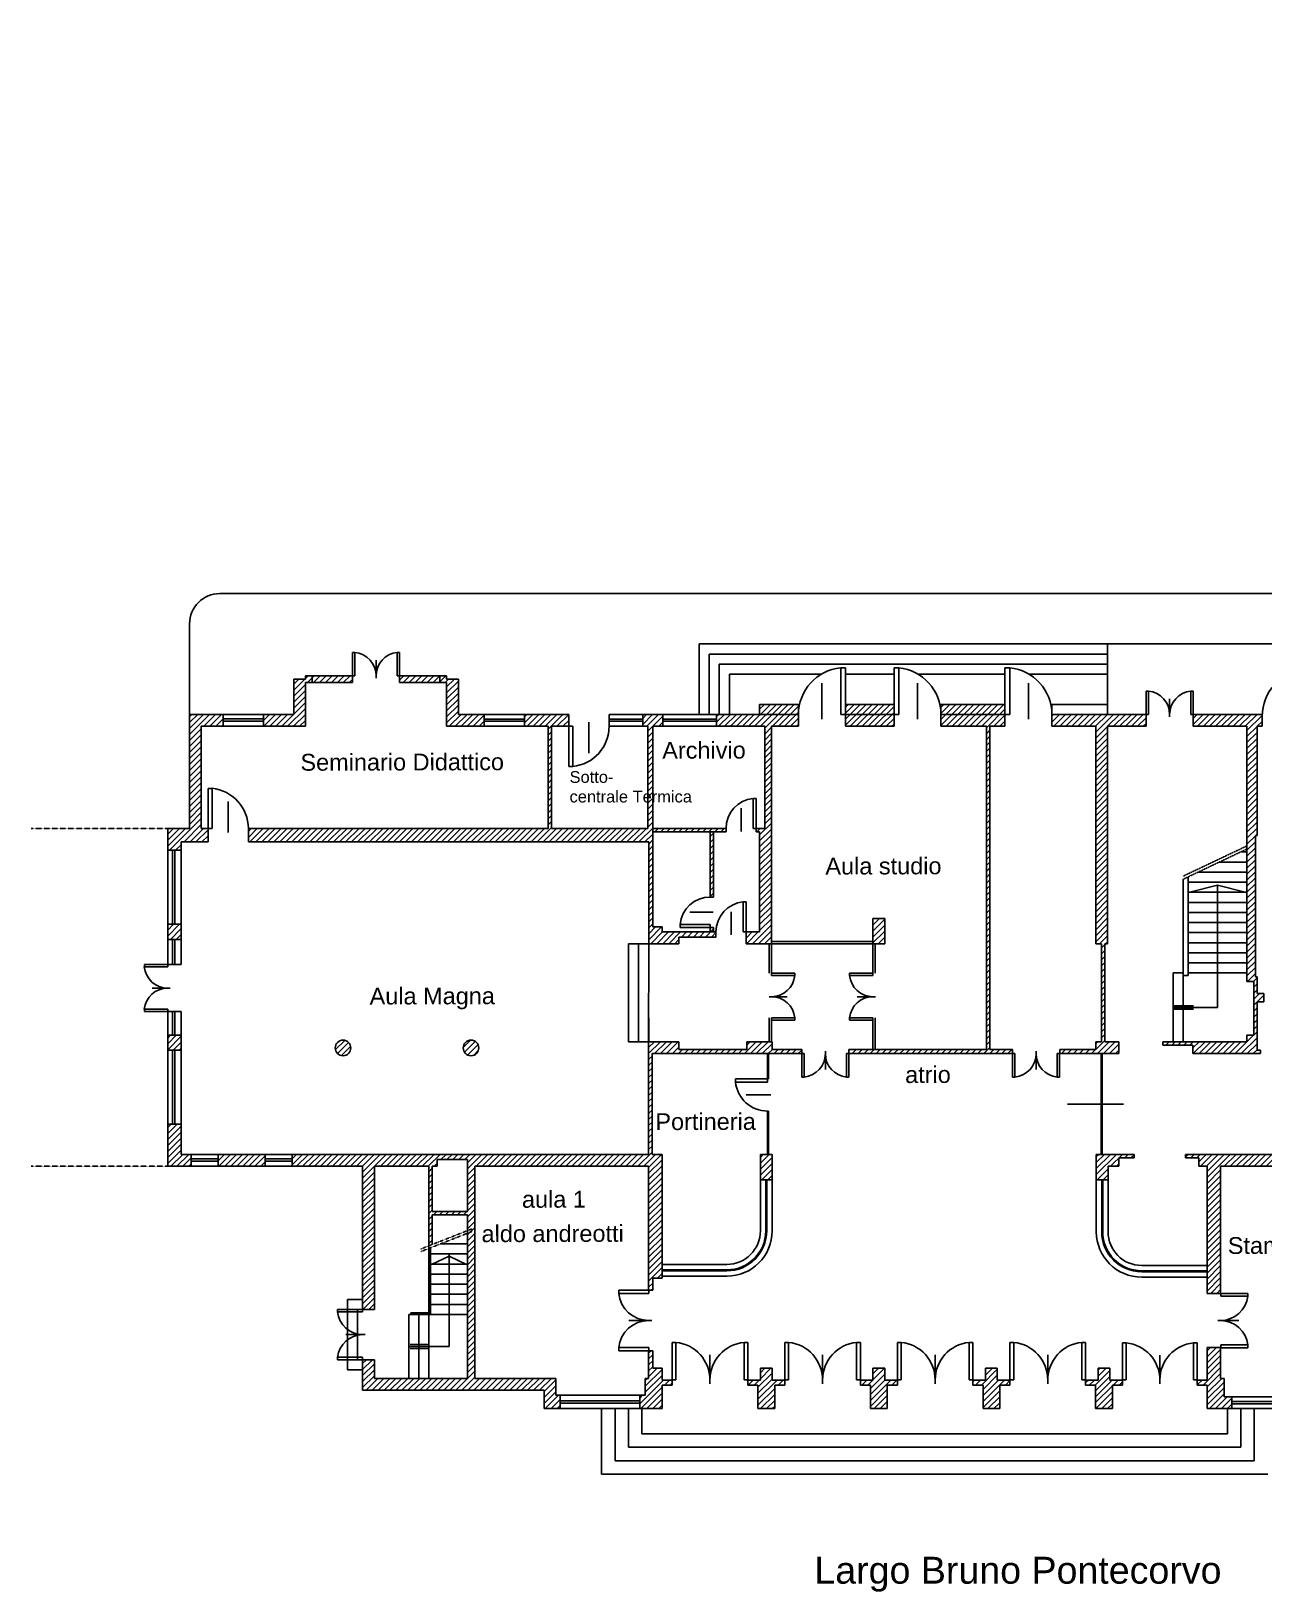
# Model space of a CAD drawing. Header units: millimetres. Extents: x 239933 to 299625, y 55328 to 128906.
# Drawn here: x 239933 to 276608, y 55328 to 101758 of the extents above; entities that cross this region are included whole.
import ezdxf

# ---------------------------------------------------------------- set-up
doc = ezdxf.new("R2010")
doc.units = ezdxf.units.MM
doc.linetypes.add('NASCOSTA', pattern=[9.525, 6.35, -3.175])
doc.linetypes.add('TRATTO-PUNTO', pattern=[25.4, 12.7, -6.35, 0, -6.35])
for name, color, linetype in [('BASE', 7, 'Continuous'), ('INFISSI', 4, 'Continuous'), ('RETINI', 8, 'Continuous'), ('SCALE', 4, 'Continuous'), ('TESTO', 7, 'Continuous')]:
    doc.layers.add(name, color=color, linetype=linetype)
doc.styles.get("Standard").update_dxf_attribs({"font": 'Arial.ttf'})

# ---------------------------------------------------------------- blocks, each defined once
blk = doc.blocks.new('PORTA')
at = {"layer": 'INFISSI'}
for p, q in [((-5477.1, 11426.3), (-5477.1, 11376.6)), ((-5472.1, 11426.3), (-5477.1, 11426.3)), ((-5472.1, 11426.3), (-5472.1, 11376.6)), ((-5427.1, 11431.3), (-5427.1, 11392.9)), ((-5382.1, 11426.3), (-5382.1, 11376.6)), ((-5377.1, 11426.3), (-5382.1, 11426.3)), ((-5377.1, 11426.3), (-5377.1, 11376.6)), ((-5472.1, 11376.6), (-5477.1, 11376.6)), ((-5382.1, 11376.6), (-5377.1, 11376.6))]:
    blk.add_line(p, q, dxfattribs=at)
for centre, start, end in [((-5477.1, 11426.3), 275.7392, 360), ((-5377.1, 11426.3), 180, 264.2608)]:
    blk.add_arc(centre, 50, start, end, dxfattribs=at)
blk = doc.blocks.new('porta_1')
at = {"layer": 'INFISSI'}
for p, q in [((-12578.2, 17272.4), (-12578.2, 17364.9)), ((-12578.2, 17364.9), (-12568.9, 17364.9)), ((-12568.9, 17272.4), (-12568.9, 17364.9)), ((-12615.4, 17263.1), (-12615.4, 17334.5)), ((-12578.2, 17272.4), (-12568.9, 17272.4))]:
    blk.add_line(p, q, dxfattribs=at)
blk.add_arc((-12568.9, 17272.4), 93, 95.7392, 180, dxfattribs=at)

msp = doc.modelspace()

# ---------------------------------------------------------------- hatches: boundary and pattern name
at = {"layer": 'RETINI'}
h = msp.add_hatch(dxfattribs=at)
h.set_pattern_fill('ANSI31', color=256, scale=39.661, style=0)
h.set_pattern_definition([(45, (-250851.93, 97499.9), (-89.041485, 89.041485), [])])
h.paths.add_polyline_path([(248980, 71509, 1), (249442, 71509, 1)])
h.paths.add_polyline_path([(253251, 71509, 1), (252788, 71509, 1)])
h.paths.add_polyline_path([(290611, 128708), (287611, 128708), (287611, 126808), (293727, 126808), (293727, 127108), (287811, 127108), (287811, 128508), (290611, 128508)])
h.paths.add_polyline_path([(291305, 100708), (291205, 100708), (291205, 99808), (291305, 99808)], flags=17)
h.paths.add_polyline_path([(280625, 124558), (280025, 124558), (280025, 124208), (280625, 124208)])
h.paths.add_polyline_path([(280625, 119908), (280025, 119908), (280025, 119508), (280625, 119508)])
h.paths.add_polyline_path([(280625, 115508), (280025, 115508), (280025, 115108), (280625, 115108)])
h.paths.add_polyline_path([(280625, 110248), (280025, 110248), (280025, 109848), (280625, 109848)])
h.paths.add_polyline_path([(265330, 75358), (264980, 75358), (264980, 74608), (265330, 74608)], flags=17)
h.paths.add_polyline_path([(260234, 77938), (260134, 77938), (260134, 75995), (260234, 75995)], flags=16)
h.paths.add_polyline_path([(284125, 78178), (283575, 78178), (283575, 77478), (284125, 77478)], flags=17)
h.paths.add_polyline_path([(279058, 81428), (277958, 81428), (277958, 81078), (279058, 81078)], flags=16)
h.paths.add_polyline_path([(276558, 81428), (274508, 81428), (274508, 81078), (276108, 81078), (276108, 73488), (276308, 73488), (276308, 71888), (276108, 71888), (276108, 71688), (273600, 71688), (273600, 71588), (274500, 71588), (274500, 71338), (276508, 71338), (276508, 71438), (276408, 71438), (276408, 72878), (276608, 72878), (276608, 73128), (276408, 73128), (276408, 73628), (276358, 73628), (276358, 77828), (276408, 77828), (276408, 81078), (276558, 81078)])
h.paths.add_polyline_path([(273108, 81428), (270303, 81428), (270303, 81078), (271608, 81078), (271608, 74608), (271778, 74608), (271778, 73608), (271778, 72208), (271778, 71688), (271608, 71688), (271608, 71458), (270535, 71458), (270535, 71338), (272300, 71338), (272300, 71688), (271878, 71688), (271878, 72208), (271878, 73608), (271878, 74608), (271958, 74608), (271958, 81078), (273108, 81078)])
h.paths.add_polyline_path([(289015, 84328), (288915, 84328), (288915, 83628), (288425, 83628), (288425, 83528), (288915, 83528), (288915, 81828), (288775, 81828), (288775, 81428), (288425, 81428), (288425, 81178), (286975, 81178), (286975, 81428), (286675, 81428), (286675, 81528), (286575, 81528), (286575, 81428), (284125, 81428), (284125, 81728), (283725, 81728), (283725, 81428), (283575, 81428), (283575, 81078), (283725, 81078), (283725, 80778), (284125, 80778), (284125, 81078), (288915, 81078), (288915, 80978), (289015, 80978)])
h.paths.add_polyline_path([(283575, 81428), (282471, 81428), (282471, 81078), (283575, 81078)], flags=17)
h.paths.add_polyline_path([(281075, 81328, -0.000002), (281075, 81328), (281075, 81428), (279058, 81428), (279058, 81078), (280658, 81078), (280658, 77828), (280408, 77828), (280408, 77428), (280658, 77428), (280658, 73128), (277508, 73128), (277508, 72878), (278358, 72878), (278358, 72438), (278458, 72438), (278458, 72878), (280658, 72878), (280658, 71588), (278458, 71588), (278458, 71838), (278358, 71838), (278358, 71438), (277808, 71438), (277808, 71338), (280808, 71338), (280808, 74508), (283775, 74508), (283775, 74258), (284029, 74258, -0.02596), (284125, 74298), (284125, 74508), (284325, 74508), (289015, 74508), (289015, 74731, 0.54135), (289015, 75066), (289015, 79978), (288915, 79978), (288915, 75098, 1.047863), (288915, 74698), (288915, 74608), (284325, 74608), (284125, 74608), (284125, 75008), (283775, 75008), (283775, 74608), (280758, 74608), (280758, 81078), (281075, 81078)])
h.paths.add_polyline_path([(288715, 113308), (288615, 113308), (288615, 112651), (288715, 112651)])
h.paths.add_polyline_path([(288715, 111851), (288615, 111851), (288615, 110908), (284125, 110908), (284125, 112598), (283725, 112598), (283725, 104808), (284125, 104808), (284125, 106108), (288615, 106108), (288615, 104908), (288715, 104908), (288715, 106108), (289015, 106108), (289015, 106508), (288715, 106508), (288715, 108508), (288615, 108508), (288615, 106208), (284125, 106208), (284125, 110808), (288615, 110808), (288615, 109308), (288715, 109308)])
h.paths.add_polyline_path([(284125, 102608), (283725, 102608), (283725, 100908), (284125, 100908), (284125, 101708), (288615, 101708), (288615, 100647), (288715, 100647), (288715, 104108), (288615, 104108), (288615, 101808), (284125, 101808)])
h.paths.add_polyline_path([(289015, 99047), (288715, 99047), (288715, 99847), (288615, 99847), (288615, 97608), (284125, 97608), (284125, 98708), (283725, 98708), (283725, 97108), (284125, 97108), (284125, 97508), (288615, 97508), (288615, 97108), (288715, 97108), (288715, 98647), (289015, 98647)])
h.paths.add_polyline_path([(289015, 94658), (288715, 94658), (288715, 96308), (288615, 96308), (288615, 94658), (288615, 94358), (284125, 94358), (284125, 94608), (283725, 94608), (283725, 93458), (284125, 93458), (284125, 94258), (288615, 94258), (288915, 94258), (288915, 93458), (289015, 93458)])
h.paths.add_polyline_path([(289015, 92458), (288915, 92458), (288915, 90328), (284125, 90328), (284125, 90958), (283725, 90958), (283725, 89837), (284125, 89837), (284125, 90228), (288915, 90228), (288915, 89357), (289015, 89357)])
h.paths.add_polyline_path([(289015, 88357), (288915, 88357), (288915, 88209), (283725, 88209), (283725, 88128), (286575, 88128), (286575, 88028), (286675, 88028), (286675, 88128), (288915, 88128), (288915, 85328), (289015, 85328)])
h.paths.add_polyline_path([(286675, 87254), (286575, 87254), (286575, 87154), (284125, 87154), (284125, 87054), (286575, 87054), (286575, 86954), (286675, 86954)], flags=17)
h.paths.add_polyline_path([(284125, 87337), (283725, 87337), (283725, 87054), (284125, 87054)], flags=17)
h.paths.add_polyline_path([(287425, 86028), (286675, 86028), (286675, 86128), (286575, 86128), (286575, 86028), (283725, 86028), (283725, 85928), (286575, 85928), (286575, 84728), (286675, 84728), (286675, 85928), (287425, 85928)])
h.paths.add_polyline_path([(288915, 86028), (288425, 86028), (288425, 85928), (288915, 85928)], flags=17)
h.paths.add_polyline_path([(284125, 84728), (283725, 84728), (283725, 84228), (284125, 84228)])
h.paths.add_polyline_path([(287425, 83628), (286675, 83628), (286675, 83728), (286575, 83728), (286575, 83628), (283725, 83628), (283725, 83528), (286575, 83528), (286575, 83428), (286675, 83428), (286675, 83528), (287425, 83528)], flags=16)
h.paths.add_polyline_path([(286675, 82628), (286575, 82628), (286575, 82528), (283725, 82528), (283725, 82428), (286575, 82428), (286575, 82328), (286675, 82328)], flags=17)
h.paths.add_polyline_path([(299025, 75228), (298625, 75228), (298625, 75028), (291305, 75028), (291305, 76028), (291205, 76028), (291205, 73828), (291305, 73828), (291305, 74828), (293425, 74828), (293425, 72878), (293525, 72878), (293525, 74578), (294025, 74578), (294025, 74828), (298625, 74828), (298625, 74328), (299025, 74328)])
h.paths.add_polyline_path([(299025, 78268), (298625, 78268), (298625, 78068), (291305, 78068), (291305, 79708), (291205, 79708), (291205, 77028), (291305, 77028), (291305, 77968), (298625, 77968), (298625, 77728), (299025, 77728)])
h.paths.add_polyline_path([(299025, 81408), (298325, 81408), (298325, 81208), (294425, 81208), (294425, 81408), (294025, 81408), (294025, 81208), (291305, 81208), (291305, 81508), (291205, 81508), (291205, 80708), (291305, 80708), (291305, 81008), (298625, 81008), (298625, 80768), (299025, 80768)])
h.paths.add_polyline_path([(299025, 84308), (298325, 84308), (298325, 84108), (291305, 84108), (291305, 86108), (291205, 86108), (291205, 82508), (291305, 82508), (291305, 84008), (298325, 84008), (298325, 83908), (299025, 83908)])
h.paths.add_polyline_path([(299025, 88108), (298325, 88108), (298325, 86808), (299025, 86808)])
h.paths.add_polyline_path([(299025, 90808), (298325, 90808), (298325, 90008), (293505, 90008), (293505, 92458), (293405, 92458), (293405, 90008), (291205, 90008), (291205, 87108), (291305, 87108), (291305, 89908), (294553, 89908), (298325, 89908), (298325, 89108), (299025, 89108)])
h.paths.add_polyline_path([(299025, 94508), (298325, 94508), (293805, 94508), (293805, 94658), (293505, 94658), (293505, 96158), (293405, 96158), (293405, 93458), (293505, 93458), (293505, 94258), (293805, 94258), (293805, 94408), (298325, 94408), (298325, 93308), (299025, 93308)])
h.paths.add_polyline_path([(299025, 107608), (298325, 107608), (298325, 106208), (293805, 106208), (293805, 106508), (293405, 106508), (293405, 106208), (291305, 106208), (291305, 108508), (291205, 108508), (291205, 104908), (291305, 104908), (291305, 106108), (299025, 106108)])
h.paths.add_polyline_path([(299025, 112308), (298325, 112308), (298325, 110908), (291305, 110908), (291305, 113308), (291205, 113308), (291205, 109308), (291305, 109308), (291305, 110808), (293405, 110808), (293405, 110508), (293805, 110508), (293805, 110808), (298325, 110808), (298325, 109808), (299025, 109808)])
h.paths.add_polyline_path([(299025, 116208), (298325, 116208), (298325, 115208), (293805, 115208), (293805, 115508), (293405, 115508), (293405, 115208), (291305, 115208), (291305, 117208), (291205, 117208), (291205, 114108), (291305, 114108), (291305, 115108), (298325, 115108), (298325, 114508), (299025, 114508)])
h.paths.add_polyline_path([(299025, 120208), (298325, 120208), (298325, 119908), (291305, 119908), (291305, 121208), (291205, 121208), (291205, 118008), (291305, 118008), (291305, 119808), (293405, 119808), (293405, 119508), (293805, 119508), (293805, 119808), (298325, 119808), (298325, 118708), (299025, 118708)])
h.paths.add_polyline_path([(284125, 119808), (288615, 119808), (288615, 119508), (289015, 119508), (289015, 119908), (284125, 119908), (284125, 121108), (283725, 121108), (283725, 118527), (284125, 118527)])
h.paths.add_polyline_path([(288715, 120946), (288615, 120946), (288615, 119908), (288715, 119908)], flags=17)
h.paths.add_polyline_path([(288715, 119508), (288615, 119508), (288615, 118008), (288715, 118008)])
h.paths.add_polyline_path([(289015, 115508), (288715, 115508), (288715, 117208), (288615, 117208), (288615, 115508), (288615, 115108), (288615, 114108), (288715, 114108), (288715, 115108), (289015, 115108)])
h.paths.add_polyline_path([(288615, 116761), (284125, 116761), (284125, 116661), (288615, 116661)])
h.paths.add_polyline_path([(284125, 116527), (283725, 116527), (283725, 114598), (284125, 114598)])
h.paths.add_polyline_path([(265608, 81728), (264158, 81728), (264158, 81428), (265608, 81428)])
h.paths.add_polyline_path([(265608, 81428), (264158, 81428), (264158, 81078), (265608, 81078)])
h.paths.add_polyline_path([(268908, 81728), (267003, 81728), (267003, 81428), (268908, 81428)])
h.paths.add_polyline_path([(268908, 81428), (267003, 81428), (267003, 81078), (268358, 81078), (268358, 76358), (268358, 72208), (268358, 71458), (264263, 71458), (264263, 71338), (269135, 71338), (269135, 71458), (268458, 71458), (268458, 72208), (268458, 76358), (268458, 81078), (268908, 81078)])
h.paths.add_polyline_path([(262863, 71458), (261980, 71458), (261980, 71688), (261230, 71688), (261230, 71458), (259821, 71458), (259205, 71458), (259205, 71688), (258705, 71688), (258305, 71688), (258305, 68338), (247695, 68338), (247695, 67988), (249795, 67988), (249795, 63728), (250145, 63728), (250145, 67988), (251765, 67988), (251765, 65621), (251865, 65660), (251865, 66538), (252915, 66538), (252915, 61678), (250145, 61678), (250145, 62228), (249795, 62228), (249795, 61328), (255195, 61328), (255195, 60778), (255670, 60778), (255670, 61178), (255545, 61178), (255545, 61678), (253135, 61678), (253135, 67988), (258305, 67988), (258305, 64297), (258425, 64297), (258425, 64656), (258705, 64656), (258705, 68338), (258405, 68338), (258405, 71338), (262863, 71338)])
h.paths.add_polyline_path([(252915, 68188), (252915, 66638), (251865, 66638), (251865, 67988), (252015, 67988), (252015, 68188)], flags=16)
h.paths.add_polyline_path([(261980, 68338), (261630, 68338), (261630, 67588), (261980, 67588)], flags=16)
h.paths.add_polyline_path([(258705, 61478), (259005, 61478), (259005, 61628), (258705, 61628), (258705, 61978), (258425, 61978), (258425, 62497), (258305, 62497), (258305, 61678), (258205, 61678), (258205, 61178), (258040, 61178), (258040, 60778), (258705, 60778)], flags=16)
h.paths.add_polyline_path([(262055, 61478), (262355, 61478), (262355, 61628), (261980, 61628), (261980, 61978), (261630, 61978), (261630, 61628), (261255, 61628), (261255, 61478), (261375, 61478), (261555, 61478), (261555, 60778), (262055, 60778)], flags=16)
h.paths.add_polyline_path([(265405, 61478), (265705, 61478), (265705, 61628), (265330, 61628), (265330, 61978), (264980, 61978), (264980, 61628), (264605, 61628), (264605, 61478), (264905, 61478), (264905, 60778), (265405, 60778)])
h.paths.add_polyline_path([(272405, 61628), (272030, 61628), (272030, 61978), (271680, 61978), (271680, 61628), (271305, 61628), (271305, 61478), (271605, 61478), (271605, 60778), (272105, 60778), (272105, 61478), (272405, 61478)])
h.paths.add_polyline_path([(269055, 61628), (268680, 61628), (268680, 61978), (268330, 61978), (268330, 61628), (267955, 61628), (267955, 61478), (268255, 61478), (268255, 60778), (268755, 60778), (268755, 61478), (269055, 61478)])
h.paths.add_polyline_path([(284125, 63171), (283775, 63171), (283775, 61628), (278225, 61628), (278225, 61128), (278025, 61128), (278025, 60778), (278575, 60778), (278575, 61278), (284125, 61278)])
h.paths.add_polyline_path([(284125, 68478), (283925, 68478), (283925, 70628), (284125, 70628), (284125, 71428), (287275, 71428), (287275, 71528), (284125, 71528), (284125, 71928), (283775, 71928), (283775, 68338), (282226, 68338), (282226, 67988), (283775, 67988), (283775, 63971), (284125, 63971), (284125, 64978), (286275, 64978), (286275, 65328), (284125, 65328)])
h.paths.add_polyline_path([(272300, 68238), (272750, 68238), (272750, 68338), (271625, 68338), (271625, 67588), (271975, 67588), (271975, 67988), (272300, 67988)])
h.paths.add_polyline_path([(289425, 65328), (289175, 65328), (289175, 71428), (289375, 71428), (289375, 71528), (289059, 71528, 2.137937), (288752, 71528), (288275, 71528), (288275, 71428), (289075, 71428), (289075, 65328), (288775, 65328), (288775, 64978), (289425, 64978)])
h.paths.add_polyline_path([(292611, 65328), (292325, 65328), (292325, 71428), (292374, 71428), (292374, 71528), (291305, 71528), (291305, 72828), (291205, 72828), (291205, 71528), (290375, 71528), (290375, 71428), (292225, 71428), (292225, 65328), (291925, 65328), (291925, 64978), (292611, 64978)])
h.paths.add_polyline_path([(295775, 65328), (295475, 65328), (295475, 67128), (295375, 67128), (295375, 65328), (295111, 65328), (295111, 64978), (295775, 64978)])
h.paths.add_polyline_path([(299025, 68728), (298625, 68728), (298625, 68428), (295475, 68428), (295475, 70228), (295375, 70228), (295375, 68128), (295475, 68128), (295475, 68328), (298625, 68328), (298625, 65328), (298275, 65328), (298275, 64978), (299025, 64978)])
h.paths.add_polyline_path([(299025, 71828), (298625, 71828), (298625, 71528), (294025, 71528), (294025, 71978), (293425, 71978), (293425, 71528), (293374, 71528), (293374, 71428), (295375, 71428), (295375, 71228), (295475, 71228), (295475, 71428), (298625, 71428), (298625, 71228), (299025, 71228)])
h.paths.add_polyline_path([(260134, 74958), (260134, 75095), (260234, 75095), (260234, 74958)], flags=16)
h.paths.add_polyline_path([(258428, 78038), (258428, 77938), (260608, 77938), (260608, 78038)])
h.paths.add_polyline_path([(245645, 81078), (245645, 81428), (244645, 81428), (244645, 78038), (243995, 78038), (243995, 77388), (244395, 77388), (244395, 77638), (245195, 77638), (245195, 78038), (244995, 78038), (244995, 81078)])
h.paths.add_polyline_path([(248295, 82378), (248295, 82578), (248095, 82578), (248095, 82478), (247745, 82478), (247745, 81428), (246845, 81428), (246845, 81078), (248095, 81078), (248095, 82378)])
h.paths.add_polyline_path([(249495, 82378), (249495, 82578), (248295, 82578), (248295, 82378)])
h.paths.add_polyline_path([(252095, 82378), (252095, 82578), (250895, 82578), (250895, 82378)])
h.paths.add_polyline_path([(253415, 81078), (253415, 81428), (252645, 81428), (252645, 82478), (252295, 82478), (252295, 82578), (252095, 82578), (252095, 82378), (252295, 82378), (252295, 81078)])
h.paths.add_polyline_path([(258728, 81078), (258728, 81428), (258128, 81428), (258128, 81078), (258278, 81078), (258278, 80478), (258278, 78038), (255415, 78038), (255415, 81078), (255928, 81078), (255928, 81428), (254615, 81428), (254615, 81078), (255315, 81078), (255315, 78038), (246395, 78038), (246395, 77638), (258308, 77638), (258308, 74608), (259208, 74608), (259208, 74808), (260308, 74808), (260308, 74958), (258708, 74958), (258708, 75108), (258428, 75108), (258428, 80478), (258428, 81078)])
h.paths.add_polyline_path([(246895, 68338), (245495, 68338), (245495, 67988), (246895, 67988)])
h.paths.add_polyline_path([(244395, 75188), (243995, 75188), (243995, 74738), (244395, 74738)])
h.paths.add_polyline_path([(244395, 71888), (243995, 71888), (243995, 71438), (244395, 71438)])
h.paths.add_polyline_path([(244395, 69238), (243995, 69238), (243995, 67988), (244695, 67988), (244695, 68338), (244395, 68338)])
h.paths.add_polyline_path([(265450, 74442), (266219, 74442), (266219, 75284), (265450, 75284)], flags=25)
h.paths.add_polyline_path([(258431, 73639), (259201, 73639), (259201, 74481), (258431, 74481)], flags=9)
h.paths.add_polyline_path([(260692, 67443), (261461, 67443), (261461, 68285), (260692, 68285)], flags=25)
h.paths.add_polyline_path([(258378, 68925), (261960, 68935), (261958, 69705), (258376, 69696)], flags=24)
h.paths.add_polyline_path([(263431, 76523), (267545, 76534), (267543, 77333), (263429, 77322)], flags=9)
h.paths.add_polyline_path([(260328, 81428), (261608, 81428), (261608, 81728), (262762, 81728), (262760, 81078), (261958, 81078), (261958, 74608), (261208, 74608), (261208, 74958), (261608, 74958), (261608, 77938), (261508, 77938), (261508, 78038), (261758, 78038), (261758, 81078), (260328, 81078)])
h.paths.add_polyline_path([(275325, 62591), (274925, 62591), (274925, 61628), (274625, 61628), (274625, 61478), (274925, 61478), (274925, 60778), (275656, 60778), (275656, 61128), (275425, 61128), (275425, 61678), (275325, 61678)])
h.paths.add_polyline_path([(291205, 98837), (291305, 98837), (291305, 99808), (291205, 99808)], flags=17)
h.paths.add_polyline_path([(289312, 124208), (289312, 124558), (286325, 124558), (286325, 124858), (285925, 124858), (285925, 124558), (283725, 124558), (283725, 122508), (284125, 122508), (284125, 124208), (288615, 124208), (288615, 122146), (288715, 122146), (288715, 124208)])
h.paths.add_polyline_path([(290662, 124558), (290662, 124208), (291205, 124208), (291205, 122008), (291305, 122008), (291305, 124208), (298325, 124208), (298325, 122708), (299025, 122708), (299025, 124558)])
h.paths.add_polyline_path([(293505, 100560), (293405, 100560), (293405, 97608), (291305, 97608), (291305, 97937), (291205, 97937), (291205, 97508), (293405, 97508), (293405, 97158), (293505, 97158), (293505, 98808), (298325, 98808), (298325, 97008), (299025, 97008), (299025, 99308), (298325, 99308), (298325, 98908), (293505, 98908)])
h.paths.add_polyline_path([(293405, 101460), (293505, 101460), (293505, 101708), (298325, 101708), (298325, 101508), (299025, 101508), (299025, 103908), (298325, 103908), (298325, 101808), (291305, 101808), (291305, 104108), (291205, 104108), (291205, 100708), (291305, 100708), (291305, 101708), (293405, 101708)])
h.paths.add_polyline_path([(280555, 63588), (280555, 67988), (281226, 67988), (281226, 68338), (274275, 68338), (274275, 68238), (274675, 68238), (274675, 67988), (274925, 67988), (274925, 64207), (275325, 64207), (275325, 67988), (280455, 67988), (280455, 65988), (280405, 65988), (280405, 65488), (280455, 65488), (280455, 64088), (280405, 64088), (280405, 63588)])

# ---------------------------------------------------------------- linework, layer by layer
at = {"layer": 'BASE', "color": 2}
for p, q in [((245545, 85028), (279258, 85028)), ((244645, 84128), (244645, 81428))]:
    msp.add_line(p, q, dxfattribs=at)
at = {"layer": 'BASE'}
for p, q in [((271958, 81428), (271958, 83528)), ((247745, 82478), (247745, 81428)), ((247745, 82478), (248095, 82478)), ((248095, 82578), (248095, 82478)), ((248095, 82578), (248295, 82578)), ((248095, 82378), (248295, 82378)), ((248095, 82378), (248095, 81078)), ((248295, 82578), (249495, 82578)), ((248295, 82578), (248295, 82378)), ((248295, 82378), (249495, 82378)), ((249495, 82378), (249495, 82578)), ((250895, 82578), (252095, 82578)), ((250895, 82378), (250895, 82578)), ((250895, 82378), (252095, 82378)), ((252095, 82578), (252095, 82378)), ((252095, 82578), (252295, 82578)), ((252095, 82378), (252295, 82378)), ((252295, 82578), (252295, 82478)), ((252295, 82478), (252645, 82478)), ((252295, 82378), (252295, 81078)), ((252645, 82478), (252645, 81428)), ((261608, 81728), (262762, 81728)), ((261608, 81428), (261608, 81728)), ((262762, 81728), (262762, 81078)), ((264158, 81728), (264158, 81428)), ((264158, 81728), (265608, 81728)), ((265608, 81728), (265608, 81428)), ((267003, 81078), (267003, 81728)), ((267003, 81728), (268908, 81728)), ((268908, 81728), (268908, 81078)), ((270303, 81078), (270303, 81728)), ((270303, 81728), (271958, 81728)), ((244645, 81428), (245645, 81428)), ((244645, 81428), (244645, 78038)), ((245645, 81428), (245645, 81078)), ((246845, 81428), (247745, 81428)), ((246845, 81428), (246845, 81078)), ((252645, 81428), (253415, 81428)), ((253415, 81428), (253415, 81078)), ((254615, 81428), (255928, 81428)), ((254615, 81428), (254615, 81078)), ((255928, 81428), (255928, 81078)), ((258128, 81428), (258728, 81428)), ((258128, 81428), (258128, 81078)), ((258728, 81428), (258728, 81078)), ((260328, 81428), (262762, 81428)), ((260328, 81428), (260328, 81078)), ((264158, 81428), (265608, 81428)), ((264158, 81078), (264158, 81428)), ((265603, 81378), (265608, 81378)), ((265608, 81428), (265608, 81078)), ((267003, 81428), (268908, 81428)), ((270303, 81428), (273108, 81428)), ((273108, 81078), (273108, 81428)), ((274508, 81428), (276558, 81428)), ((274508, 81078), (274508, 81428)), ((276558, 81078), (276558, 81428)), ((244995, 81078), (244995, 78038)), ((244995, 81078), (245645, 81078)), ((246845, 81078), (248095, 81078)), ((252295, 81078), (253415, 81078)), ((254615, 81078), (255315, 81078)), ((255315, 81078), (255315, 78038)), ((255415, 81078), (255415, 78038)), ((255415, 81078), (255928, 81078)), ((258128, 81078), (258278, 81078)), ((258278, 81078), (258278, 80478)), ((258428, 81078), (258728, 81078)), ((258428, 81078), (258428, 80478)), ((260328, 81078), (261758, 81078)), ((261758, 81078), (261758, 78038)), ((261958, 81078), (261958, 74608)), ((261958, 81078), (262758, 81078)), ((262758, 81078), (262762, 81078)), ((264158, 81078), (265608, 81078)), ((267003, 81078), (268358, 81078)), ((268358, 81078), (268358, 76358)), ((268458, 81078), (268458, 76358)), ((268458, 81078), (268908, 81078)), ((270303, 81078), (271608, 81078)), ((271608, 81078), (271608, 74608)), ((271958, 81078), (271958, 74608)), ((271958, 81078), (273108, 81078)), ((274508, 81078), (276108, 81078)), ((276108, 73488), (276108, 81078)), ((276408, 81078), (276408, 77828)), ((276408, 81078), (276558, 81078)), ((258278, 80478), (258278, 78038)), ((258428, 80478), (258428, 75108)), ((243995, 78038), (243995, 77388)), ((243995, 78038), (244645, 78038)), ((244995, 78038), (245195, 78038)), ((245195, 78038), (245195, 77638)), ((246395, 78038), (255315, 78038)), ((246395, 78038), (246395, 77638)), ((255415, 78038), (258278, 78038)), ((260608, 78038), (258428, 78038)), ((260608, 78038), (260608, 77938)), ((261508, 78038), (261508, 77938)), ((261508, 78038), (261758, 78038)), ((244395, 77638), (244395, 77388)), ((244395, 77638), (245195, 77638)), ((246395, 77638), (258308, 77638)), ((258308, 77638), (258308, 74608)), ((260608, 77938), (258428, 77938)), ((260134, 75995), (260134, 77938)), ((260234, 75995), (260234, 77938)), ((261508, 77938), (261608, 77938)), ((261608, 77938), (261608, 74958)), ((276358, 77828), (276358, 73628)), ((276358, 77828), (276408, 77828)), ((276358, 77828), (276408, 77828)), ((243995, 77388), (244395, 77388)), ((268358, 76358), (268358, 72208)), ((268458, 76358), (268458, 72208)), ((260134, 75995), (260234, 75995)), ((264980, 75358), (265330, 75358)), ((264980, 74608), (264980, 75358)), ((265330, 74608), (265330, 75358)), ((243995, 75188), (243995, 74738)), ((243995, 75188), (244395, 75188)), ((244395, 75188), (244395, 74738)), ((258428, 75108), (258708, 75108)), ((258708, 75108), (258708, 74958)), ((258708, 74958), (260308, 74958)), ((259208, 74808), (259208, 74608)), ((259208, 74808), (260308, 74808)), ((260134, 74959), (260134, 75095)), ((260134, 75095), (260234, 75095)), ((260234, 74959), (260234, 75095)), ((260308, 74808), (260308, 74958)), ((261208, 74958), (261608, 74958)), ((261208, 74808), (261208, 74958)), ((261208, 74808), (261208, 74608)), ((243995, 74738), (244395, 74738)), ((258308, 74608), (259208, 74608)), ((261208, 74608), (261958, 74608)), ((264980, 74608), (265330, 74608)), ((271608, 74608), (271778, 74608)), ((271778, 74608), (271778, 73608)), ((271878, 74608), (271878, 73608)), ((271878, 74608), (271958, 74608)), ((271778, 73608), (271778, 72208)), ((271878, 73608), (271878, 72208)), ((276108, 73488), (276308, 73488)), ((276308, 73488), (276308, 71888)), ((276358, 73628), (276408, 73628)), ((276408, 73628), (276408, 73128)), ((276408, 73128), (276608, 73128)), ((276608, 73128), (276608, 72878)), ((276608, 72878), (276408, 72878)), ((276408, 72878), (276408, 71438)), ((268358, 72208), (268358, 71458)), ((268458, 72208), (268458, 71458)), ((271778, 72208), (271778, 71688)), ((271878, 72208), (271878, 71688)), ((243995, 71888), (243995, 71438)), ((243995, 71888), (244395, 71888)), ((244395, 71888), (244395, 71438)), ((258305, 71688), (258305, 68338)), ((258305, 71688), (259205, 71688)), ((258705, 71688), (259205, 71688)), ((259205, 71688), (259205, 71458)), ((261230, 71688), (261980, 71688)), ((261230, 71458), (261230, 71688)), ((261980, 71458), (261980, 71688)), ((271608, 71688), (271778, 71688)), ((271608, 71688), (271608, 71458)), ((271878, 71688), (272300, 71688)), ((272300, 71338), (272300, 71688)), ((273600, 71688), (276108, 71688)), ((273600, 71588), (273600, 71688)), ((273600, 71588), (274500, 71588)), ((274500, 71338), (274500, 71588)), ((276108, 71888), (276108, 71688)), ((276108, 71888), (276308, 71888)), ((243995, 71438), (244395, 71438)), ((258405, 71338), (262863, 71338)), ((258405, 71338), (258405, 68338)), ((259205, 71458), (261230, 71458)), ((261980, 71458), (262863, 71458)), ((262863, 71458), (262863, 71338)), ((264263, 71458), (268358, 71458)), ((264263, 71458), (264263, 71338)), ((264263, 71338), (269135, 71338)), ((268458, 71458), (269135, 71458)), ((269135, 71458), (269135, 71338)), ((270535, 71458), (271608, 71458)), ((270535, 71458), (270535, 71338)), ((270535, 71338), (272300, 71338)), ((274500, 71338), (276508, 71338)), ((276408, 71438), (276508, 71438)), ((276508, 71438), (276508, 71338)), ((243995, 69238), (243995, 67988)), ((243995, 69238), (244395, 69238)), ((244395, 69238), (244395, 68338)), ((244395, 68338), (244695, 68338)), ((244695, 68338), (244695, 67988)), ((245495, 68338), (246895, 68338)), ((245495, 68338), (245495, 67988)), ((246895, 68338), (246895, 67988)), ((247695, 68338), (258305, 68338)), ((247695, 68338), (247695, 67988)), ((258405, 68338), (258705, 68338)), ((258705, 68338), (258705, 64656)), ((261630, 66067), (261630, 68338)), ((261630, 68338), (261980, 68338)), ((261980, 66067), (261980, 68338)), ((271625, 68338), (271625, 66038)), ((271625, 68338), (272750, 68338)), ((272750, 68238), (272750, 68338)), ((274275, 68338), (281226, 68338)), ((274275, 68338), (274275, 68238)), ((243995, 67988), (244695, 67988)), ((245495, 67988), (246895, 67988)), ((247695, 67988), (249795, 67988)), ((249795, 67988), (249795, 63728)), ((250145, 67988), (251765, 67988)), ((250145, 67988), (250145, 63728)), ((251765, 67988), (251765, 65621)), ((251865, 67988), (251865, 66638)), ((251865, 67988), (252015, 67988)), ((252015, 68188), (252915, 68188)), ((252015, 68188), (252015, 67988)), ((252915, 68188), (252915, 66638)), ((253135, 67988), (253135, 61678)), ((253135, 67988), (258305, 67988)), ((258305, 67988), (258305, 64297)), ((271975, 67988), (272300, 67988)), ((271975, 67988), (271975, 66038)), ((272300, 68238), (272750, 68238)), ((272300, 67988), (272300, 68238)), ((274275, 68238), (274675, 68238)), ((274675, 68238), (274675, 67988)), ((274675, 67988), (274925, 67988)), ((274925, 67988), (274925, 64207)), ((275325, 67988), (275325, 64207)), ((275325, 67988), (280455, 67988)), ((261630, 67588), (261980, 67588)), ((271625, 67588), (271975, 67588)), ((251865, 66638), (252915, 66638)), ((251865, 66538), (252915, 66538)), ((251865, 66538), (251865, 65660)), ((252915, 66538), (252915, 61678)), ((252871, 65978), (252915, 65978)), ((258705, 65067), (260630, 65067)), ((272975, 65038), (274925, 65038)), ((258425, 64656), (258705, 64656)), ((258425, 64656), (258425, 64297)), ((258705, 64717), (260630, 64717)), ((272975, 64688), (274925, 64688)), ((258305, 64297), (258425, 64297)), ((274925, 64207), (275325, 64207)), ((249645, 63728), (250145, 63728)), ((249645, 62228), (250145, 62228)), ((249795, 62228), (249795, 61328)), ((250145, 62228), (250145, 61678)), ((258305, 62497), (258425, 62497)), ((258305, 62497), (258305, 61678)), ((258425, 62497), (258425, 61978)), ((274925, 62591), (275325, 62591)), ((274925, 62591), (274925, 61628)), ((275325, 62591), (275325, 61678)), ((258425, 61978), (258705, 61978)), ((258705, 61978), (258705, 61628)), ((261630, 61978), (261980, 61978)), ((261630, 61628), (261630, 61978)), ((261980, 61628), (261980, 61978)), ((264980, 61628), (264980, 61978)), ((264980, 61978), (265330, 61978)), ((265330, 61628), (265330, 61978)), ((268330, 61628), (268330, 61978)), ((268330, 61978), (268680, 61978)), ((268680, 61628), (268680, 61978)), ((271680, 61628), (271680, 61978)), ((271680, 61978), (272030, 61978)), ((272030, 61628), (272030, 61978)), ((249795, 61328), (255195, 61328)), ((250145, 61678), (252915, 61678)), ((253135, 61678), (255545, 61678)), ((255195, 61328), (255195, 60778)), ((255545, 61678), (255545, 61178)), ((258205, 61678), (258205, 61178)), ((258205, 61678), (258305, 61678)), ((258705, 61628), (259005, 61628)), ((258705, 61478), (258705, 60778)), ((258705, 61478), (259005, 61478)), ((259005, 61628), (259005, 61478)), ((261255, 61628), (261630, 61628)), ((261255, 61478), (261255, 61628)), ((261255, 61478), (261555, 61478)), ((261555, 61478), (261555, 60778)), ((261980, 61628), (262355, 61628)), ((262055, 61478), (262055, 60778)), ((262055, 61478), (262355, 61478)), ((262355, 61478), (262355, 61628)), ((264605, 61628), (264980, 61628)), ((264605, 61478), (264605, 61628)), ((264605, 61478), (264905, 61478)), ((264905, 61478), (264905, 60778)), ((265330, 61628), (265705, 61628)), ((265405, 61478), (265705, 61478)), ((265405, 61478), (265405, 60778)), ((265705, 61478), (265705, 61628)), ((267955, 61628), (268330, 61628)), ((267955, 61478), (267955, 61628)), ((267955, 61478), (268255, 61478)), ((268255, 61478), (268255, 60778)), ((268680, 61628), (269055, 61628)), ((268755, 61478), (268755, 60778)), ((268755, 61478), (269055, 61478)), ((269055, 61478), (269055, 61628)), ((271305, 61628), (271680, 61628)), ((271305, 61478), (271305, 61628)), ((271305, 61478), (271605, 61478)), ((271605, 61478), (271605, 60778)), ((272030, 61628), (272405, 61628)), ((272105, 61478), (272105, 60778)), ((272105, 61478), (272405, 61478)), ((272405, 61478), (272405, 61628)), ((274625, 61628), (274925, 61628)), ((274625, 61628), (274625, 61478)), ((274625, 61478), (274925, 61478)), ((274925, 61478), (274925, 60778)), ((275325, 61678), (275425, 61678)), ((275425, 61678), (275425, 61128)), ((255545, 61178), (255670, 61178)), ((255670, 61178), (255670, 60778)), ((258040, 61178), (258040, 60778)), ((258040, 61178), (258205, 61178)), ((275425, 61128), (275656, 61128)), ((275656, 61128), (275656, 60778)), ((255195, 60778), (255670, 60778)), ((258040, 60778), (258705, 60778)), ((261555, 60778), (262055, 60778)), ((264905, 60778), (265405, 60778)), ((268255, 60778), (268755, 60778)), ((271605, 60778), (272105, 60778)), ((274925, 60778), (275656, 60778))]:
    msp.add_line(p, q, dxfattribs=at)
at = {"layer": 'BASE', "color": 2, "linetype": 'NASCOSTA'}
for p, q in [((239933, 78038), (243995, 78038)), ((239933, 67988), (243995, 67988))]:
    msp.add_line(p, q, dxfattribs=at)
at = {"layer": 'BASE'}
for centre in [(249211, 71509), (253019, 71509)]:
    msp.add_circle(centre, 231, dxfattribs=at)
at = {"layer": 'BASE', "color": 2}
msp.add_arc((245545, 84128), 900, 90, 180, dxfattribs=at)
at = {"layer": 'BASE'}
for centre, radius, start, end in [((260630, 66067), 1000, 270, 0), ((260630, 66067), 1350, 270, 0), ((272975, 66038), 1350, 180, 270), ((272975, 66038), 1000, 180, 270)]:
    msp.add_arc(centre, radius, start, end, dxfattribs=at)
at = {"layer": 'INFISSI'}
for p, q in [((245645, 81428), (246845, 81428)), ((245645, 81297), (246845, 81297)), ((253415, 81428), (254615, 81428)), ((253415, 81295), (254615, 81295)), ((257128, 81428), (257128, 81078)), ((257128, 81428), (258128, 81428)), ((257128, 81295), (258128, 81295)), ((258728, 81428), (260328, 81428)), ((258728, 81295), (260328, 81295)), ((245645, 81229), (246845, 81229)), ((245645, 81078), (246845, 81078)), ((253415, 81228), (254615, 81228)), ((253415, 81078), (254615, 81078)), ((257128, 81228), (258128, 81228)), ((257128, 81078), (258128, 81078)), ((258728, 81228), (260328, 81228)), ((258728, 81078), (260328, 81078)), ((243995, 77388), (243995, 75188)), ((244141, 77388), (244141, 75188)), ((244210, 77388), (244210, 75188)), ((244395, 77388), (244395, 75188)), ((243995, 74738), (243995, 73988)), ((244141, 74738), (244141, 73988)), ((244210, 74738), (244210, 73988)), ((244395, 74738), (244395, 73988)), ((258308, 74612), (258308, 73737)), ((261891, 74608), (261891, 73733)), ((261958, 74678), (264980, 74678)), ((261958, 74608), (261958, 73733)), ((261958, 74608), (264980, 74608)), ((264980, 74608), (264980, 73733)), ((265047, 74608), (265047, 73733)), ((243995, 73988), (244395, 73988)), ((243995, 73988), (244395, 73988)), ((243995, 72588), (243995, 71888)), ((243995, 72588), (244395, 72588)), ((244141, 72588), (244141, 71888)), ((244210, 72588), (244210, 71888)), ((244395, 72588), (244395, 71888)), ((258308, 72407), (258308, 71692)), ((261891, 72403), (261891, 71688)), ((261958, 72403), (261958, 71688)), ((264980, 72403), (264980, 71458)), ((265047, 72403), (265047, 71458)), ((243995, 71438), (243995, 69238)), ((244141, 71438), (244141, 69238)), ((244210, 71438), (244210, 69238)), ((244395, 71438), (244395, 69238)), ((261846, 70588), (261846, 71338)), ((261876, 70588), (261876, 71338)), ((271768, 68338), (271768, 71338)), ((271798, 68338), (271798, 71338)), ((261846, 70588), (261876, 70588)), ((271768, 70588), (271798, 70588)), ((270770, 69838), (272437, 69838)), ((261846, 68338), (261846, 69629)), ((261846, 69629), (261876, 69629)), ((261876, 68338), (261876, 69629)), ((271768, 69088), (271798, 69088)), ((244695, 68338), (245495, 68338)), ((246895, 68338), (247695, 68338)), ((244695, 68207), (245495, 68207)), ((244695, 68139), (245495, 68139)), ((244695, 67988), (245495, 67988)), ((246895, 68207), (247695, 68207)), ((246895, 68139), (247695, 68139)), ((246895, 67988), (247695, 67988)), ((261790, 66067), (261790, 67588)), ((261820, 66067), (261820, 67588)), ((258705, 64907), (260630, 64907)), ((258705, 64877), (260630, 64877)), ((255670, 61178), (258040, 61178)), ((255670, 61010), (258040, 61010)), ((255670, 60942), (258040, 60942)), ((275656, 61128), (278025, 61128)), ((275656, 60987), (278025, 60987)), ((275656, 60918), (278025, 60918)), ((255670, 60778), (258040, 60778)), ((275656, 60778), (278025, 60778))]:
    msp.add_line(p, q, dxfattribs=at)
at = {"layer": 'INFISSI', "color": 2}
for p, q in [((271785, 67588), (271785, 66038)), ((271815, 67588), (271815, 66038)), ((272975, 64878), (274925, 64878)), ((272975, 64848), (274925, 64848))]:
    msp.add_line(p, q, dxfattribs=at)
at = {"layer": 'INFISSI'}
for radius in [1160, 1190]:
    msp.add_arc((260630, 66067), radius, 270, 0, dxfattribs=at)
at = {"layer": 'INFISSI', "color": 2}
for radius in [1190, 1160]:
    msp.add_arc((272975, 66038), radius, 180, 270, dxfattribs=at)
at = {"layer": 'SCALE', "color": 2}
for p, q in [((259808, 83528), (283725, 83528)), ((259808, 81428), (259808, 83528)), ((260108, 83228), (271958, 83228)), ((260108, 81428), (260108, 83228)), ((260408, 82928), (271958, 82928)), ((260408, 81428), (260408, 82928)), ((260708, 82628), (263445, 82628)), ((260708, 81428), (260708, 82628)), ((264158, 82628), (265608, 82628)), ((266320, 82628), (268908, 82628)), ((269620, 82628), (271958, 82628)), ((275918, 77338), (276108, 77338)), ((274656, 76738), (276108, 76738)), ((275287, 77038), (276108, 77038)), ((274208, 71688), (274208, 76526)), ((274358, 73659), (274358, 76597)), ((274358, 76438), (276108, 76438)), ((274408, 76138), (275233, 76347)), ((275233, 72713), (275233, 76347)), ((275233, 76347), (276058, 76138)), ((274358, 76138), (276108, 76138)), ((274358, 75838), (276108, 75838)), ((274358, 75538), (276108, 75538)), ((274358, 75238), (276108, 75238)), ((274358, 74938), (276108, 74938)), ((274358, 74638), (276108, 74638)), ((274358, 74338), (276108, 74338)), ((274358, 74038), (276108, 74038)), ((273908, 73738), (274208, 73738)), ((273908, 71688), (273908, 73738)), ((274208, 73659), (274358, 73659)), ((274358, 73738), (276108, 73738)), ((273908, 72759), (274513, 72759)), ((273908, 72713), (275233, 72713)), ((273908, 72662), (274513, 72662)), ((251765, 65621), (251765, 61678)), ((252109, 65678), (252915, 65678)), ((251815, 65378), (252915, 65378)), ((251815, 65078), (252915, 65078)), ((251865, 65078), (252365, 65314)), ((252365, 65378), (252365, 62628)), ((252365, 65314), (252865, 65078)), ((251815, 64778), (252915, 64778)), ((251815, 64478), (252915, 64478)), ((251815, 64178), (252915, 64178)), ((251815, 63878), (252915, 63878)), ((251815, 63878), (252915, 63878)), ((251165, 63578), (252915, 63578)), ((251165, 63578), (251165, 61678)), ((251465, 63578), (251465, 61678)), ((251212, 62686), (251749, 62686)), ((251165, 62628), (252365, 62628)), ((251212, 62564), (251749, 62564)), ((256905, 60778), (256905, 58828)), ((257305, 60778), (257305, 59228)), ((257705, 60778), (257705, 59628)), ((258105, 60778), (258105, 60028)), ((275525, 60778), (275525, 60028)), ((275925, 60778), (275925, 59628)), ((276325, 60778), (276325, 59228)), ((258105, 60028), (275525, 60028)), ((257705, 59628), (275925, 59628)), ((257305, 59228), (276325, 59228)), ((256905, 58828), (276725, 58828))]:
    msp.add_line(p, q, dxfattribs=at)
at = {"layer": 'SCALE', "color": 2, "linetype": 'NASCOSTA'}
for p, q in [((274208, 76618), (276108, 77521)), ((274208, 76526), (276108, 77428))]:
    msp.add_line(p, q, dxfattribs=at)
at = {"layer": 'SCALE'}
for p, q in [((257705, 74608), (258308, 74608)), ((257705, 74608), (257705, 71688)), ((258005, 74608), (258005, 71688)), ((258308, 74608), (258305, 71688)), ((258305, 71688), (257705, 71688)), ((251815, 65563), (251815, 63578)), ((249345, 64028), (249795, 64028)), ((249345, 64028), (249345, 61928)), ((249645, 63728), (249645, 62228)), ((251228, 63628), (251765, 63628)), ((251228, 63628), (251228, 63578)), ((249345, 61928), (249795, 61928))]:
    msp.add_line(p, q, dxfattribs=at)
at = {"layer": 'SCALE', "color": 2, "linetype": 'TRATTO-PUNTO', "ltscale": 0.2}
for p, q in [((251504, 65518), (253044, 66124)), ((251504, 65440), (253044, 66046))]:
    msp.add_line(p, q, dxfattribs=at)

# ---------------------------------------------------------------- block references
at = {"layer": 'INFISSI'}
for name, p, xscale, yscale, zscale, rotation in [('PORTA', (326175, 242547), -14, 13.99999999999818, 13.99999999899861, 180), ('PORTA', (349787, 241397), -14, 13.99999999999818, 13.99999999899861, 180), ('porta_1', (93708, 304003), 12.90644332388183, 12.90644332388183, 12.90644332388183, 180), ('porta_1', (427328, -46569), -9.679832804016769, 9.679832802794408, 9.679832802973843, 89.99999999574709), ('PORTA', (84027, 149268), -14, 14, 13.99999999899861, 270), ('PORTA', (421926, -2946), -14, 14, 13.99999999899861, 90), ('PORTA', (105012, -2946), 14, 14, 14, 270), ('porta_1', (440139, 200330), 10.32244564489611, 10.32244564489611, 10.32244564489611, 90.0000000042809), ('PORTA', (53146, 160845), -17.9554864725651, 17.9554864725651, 17.9554864712815, 270), ('PORTA', (459974, 151100), 16.15993782530813, 16.15993782530813, 16.15993782530813, 90), ('PORTA', (78401, 144385), -15, 15, 14.99999999892666, 270), ('PORTA', (382240, 318721), -22.5, 22.5, 22.5, 180), ('PORTA', (385590, 318721), -22.5, 22.5, 22.5, 180), ('PORTA', (388940, 318721), -22.5, 22.5, 22.5, 180), ('PORTA', (392290, 318721), -22.5, 22.5, 22.5, 180), ('PORTA', (393997, 315293), -22.19999999999891, 22.19999999999891, 22.19999999999891, 180)]:
    msp.add_blockref(name, p, dxfattribs=dict(at, xscale=xscale, yscale=yscale, zscale=zscale, rotation=rotation))
for name, p, xscale, yscale, zscale in [('porta_1', (452813, -177824), 15.00964587391354, 15.00964587391354, 15.00964587391354), ('porta_1', (76953, -177824), -15.00964587391354, 15.00964587953422, 15.00964587794811), ('porta_1', (80253, -177824), -15.00964587391354, 15.00964587953422, 15.00964587794811), ('porta_1', (466613, -177874), 15.00964587391354, 15.00964587391354, 15.00964587391354), ('porta_1', (82975, -144887), -12.90644332388183, 12.90644332225202, 12.90644332247651), ('porta_1', (383173, -89155), 9.679832803987665, 9.679832803987665, 9.679832803987665), ('porta_1', (382873, -92235), 9.679832803987665, 9.679832803987665, 9.679832803987665), ('PORTA', (339542, -88630), 14, 14, 14), ('PORTA', (193855, -88630), -14, 14, 13.99999999899861)]:
    msp.add_blockref(name, p, dxfattribs=dict(at, xscale=xscale, yscale=yscale, zscale=zscale))

# ---------------------------------------------------------------- texts
at = {"layer": 'TESTO'}
for s, p in [('Archivio', (258710, 80113)), ('Seminario Didattico', (247945, 79756)), ('Aula studio', (263564, 76667)), ('Aula Magna', (250003, 72800)), ('atrio', (265937, 70465)), ('Portineria', (258506, 69064)), ('aula 1', (254536, 66753)), ('aldo andreotti', (253333, 65730)), ('Stampacchia', (275538, 65379))]:
    msp.add_text(s, height=500, rotation=0.15, dxfattribs=at).set_placement(p)
msp.add_text('Largo Bruno Pontecorvo', height=800, dxfattribs=at).set_placement((263236, 55569))
at = {"layer": 'TESTO', "insert": (255952, 79745), "char_height": 350, "width": 3507.06, "attachment_point": 1}
msp.add_mtext('Sotto-\\Pcentrale Termica ', dxfattribs=at)

doc.saveas('drawing.dxf')
